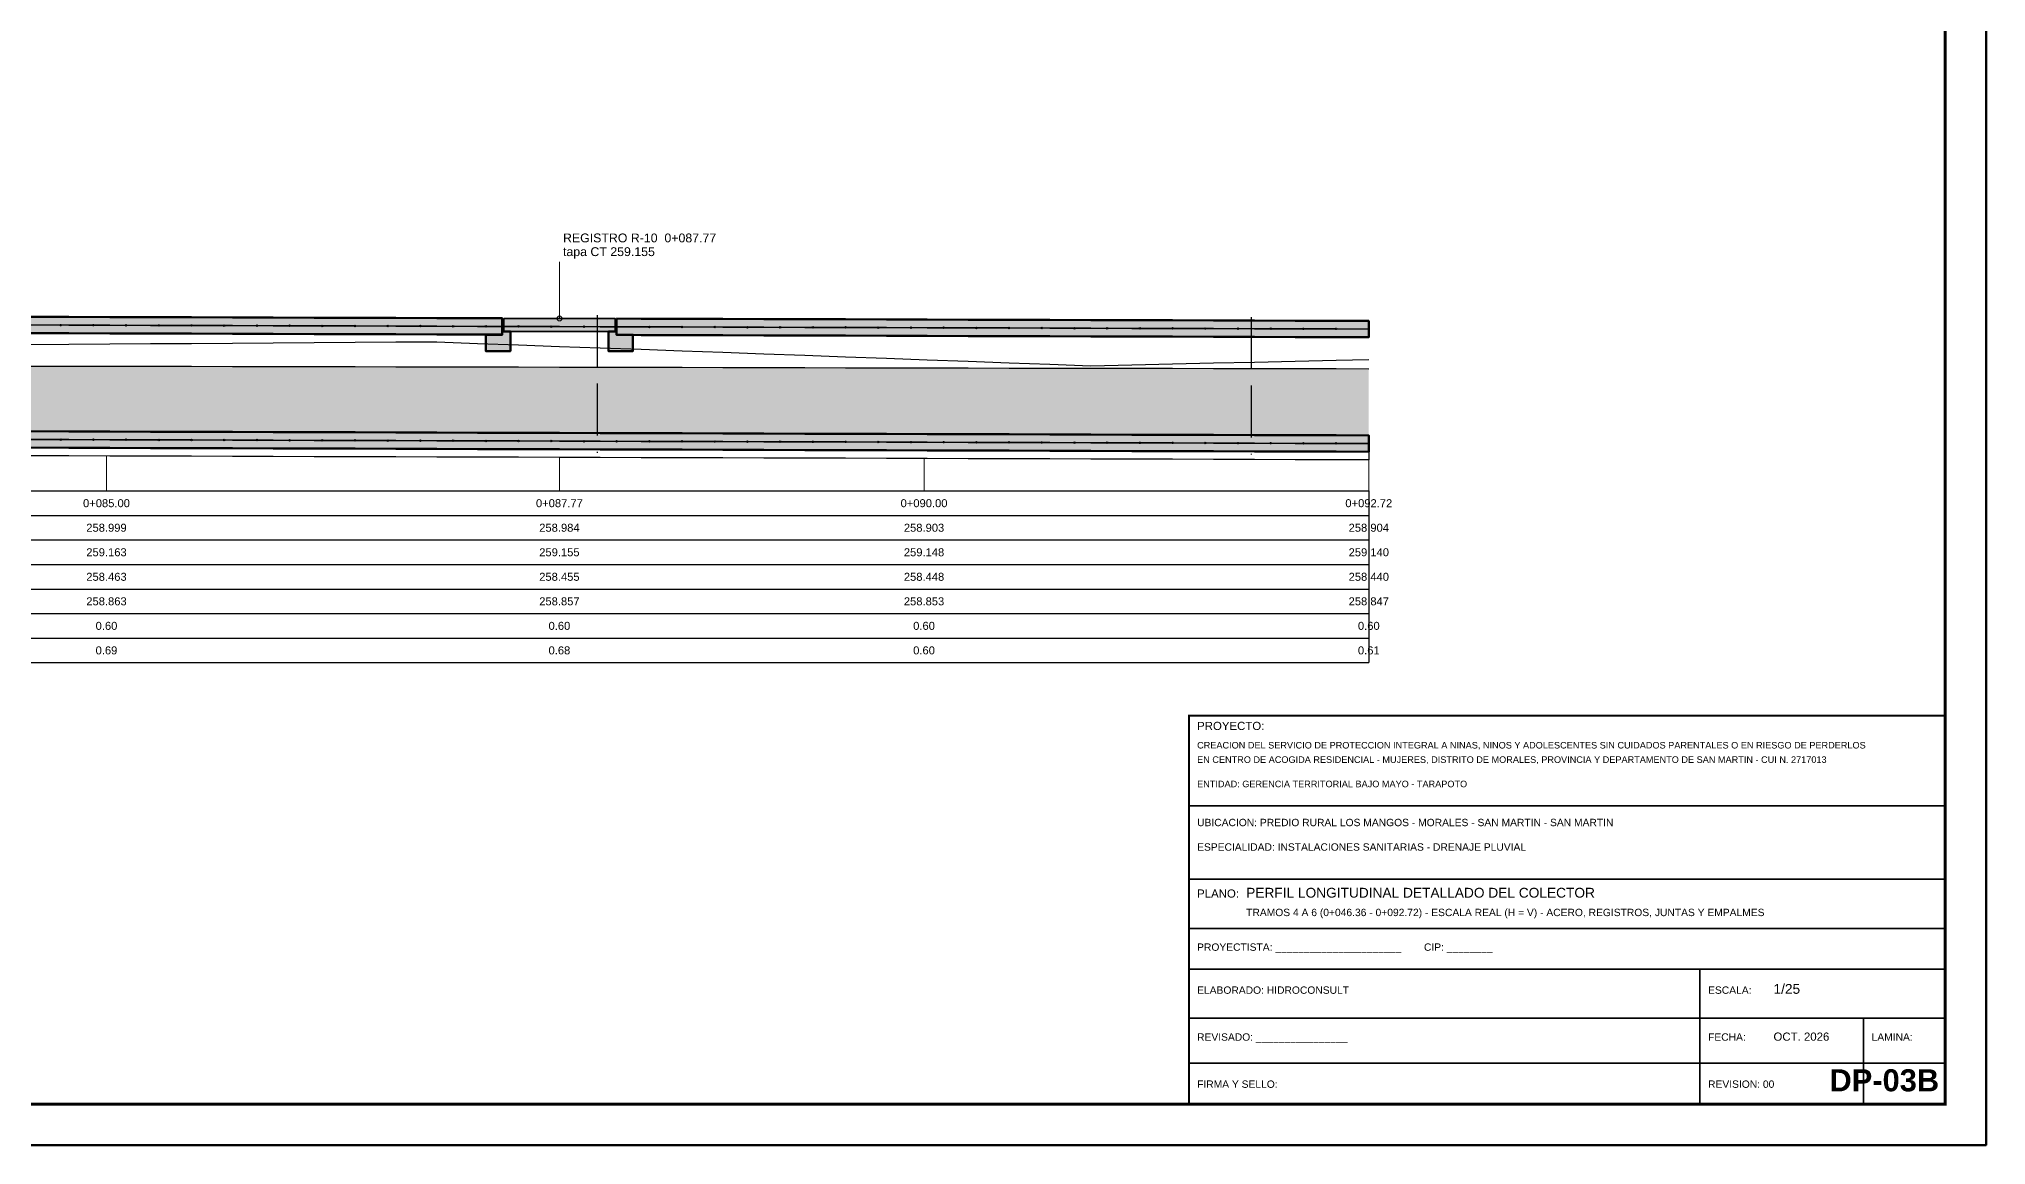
# Model space of a CAD drawing. Header units: metres. Extents: x -573 to 467, y -35 to 119.
# Drawn here: x 95.52 to 107.43, y 0 to 6.76 of the extents above; entities that cross this region are included whole.
import ezdxf
from ezdxf.enums import TextEntityAlignment as Align

# ---------------------------------------------------------------- set-up
doc = ezdxf.new("R2010")
doc.units = ezdxf.units.M
doc.header["$LTSCALE"] = 0.25
doc.linetypes.add('DASHED', pattern=[1.524, 1.27, -0.254])
for name, color, linetype, lineweight in [('ACERO-LONG', 5, 'CONTINUOUS', 35), ('AGUA', 150, 'DASHED', 25), ('CONCRETO', 250, 'CONTINUOUS', 50), ('GRILLA', 9, 'CONTINUOUS', 13), ('LLAMADAS', 30, 'CONTINUOUS', 18), ('MARCO', 7, 'CONTINUOUS', 50), ('REGISTRO', 32, 'CONTINUOUS', 35), ('ROTULO', 7, 'CONTINUOUS', 35), ('TITULOS', 160, 'CONTINUOUS', 35)]:
    doc.layers.add(name, color=color, linetype=linetype, lineweight=lineweight)
for name, color, linetype in [('ACERO-PUNTOS', 5, 'CONTINUOUS'), ('GUITARRA', 8, 'CONTINUOUS'), ('JUNTAS', 8, 'DASHED'), ('ROTULO-TEXTO', 7, 'CONTINUOUS'), ('SOLADO', 8, 'CONTINUOUS'), ('TERRENO-EXISTENTE', 8, 'DASHED'), ('TEXTOS', 7, 'CONTINUOUS')]:
    doc.layers.add(name, color=color, linetype=linetype)
for name, color, linetype, true_color in [('AGUA-RELLENO', 150, 'CONTINUOUS', 0xcde4f6), ('CONCRETO-ACHURADO', 8, 'CONTINUOUS', 0xe2e2e2), ('ISO-TAPA', 255, 'CONTINUOUS', 0xf8f4e6)]:
    doc.layers.add(name, color=color, linetype=linetype, true_color=true_color)
doc.styles.get("Standard").update_dxf_attribs({"font": 'arial.ttf'})
doc.styles.add('TITULOS', font='arialbd.ttf')

# ---------------------------------------------------------------- blocks, each defined once
blk = doc.blocks.new('ACERO-38')
at = {"layer": 'ACERO-PUNTOS'}
h = blk.add_hatch(color=5, dxfattribs=at)
h.dxf.hatch_style = 1
h.paths.add_polyline_path([(-0.00475, 0, 1), (0.00475, 0, 1)])
at = {"layer": 'ACERO-PUNTOS', "color": 5}
blk.add_circle((0, 0), 0.00475, dxfattribs=at)

msp = doc.modelspace()

# ---------------------------------------------------------------- hatches: boundary and pattern name
at = {"layer": 'AGUA-RELLENO', "true_color": 0xcde4f6}
h = msp.add_hatch(color=7, dxfattribs=at)
h.dxf.hatch_style = 1
h.paths.add_polyline_path([(88.2, 4.78), (88.45, 4.779), (88.7, 4.779), (88.95, 4.778), (89.2, 4.778), (89.35, 4.777), (89.45, 4.777), (89.7, 4.776), (89.95, 4.776), (90.2, 4.775), (90.45, 4.775), (90.7, 4.774), (90.95, 4.774), (91.2, 4.773), (91.45, 4.773), (91.7, 4.772), (91.95, 4.771), (92.2, 4.771), (92.45, 4.77), (92.7, 4.77), (92.95, 4.769), (93.2, 4.769), (93.45, 4.768), (93.7, 4.768), (93.95, 4.767), (94.2, 4.766), (94.45, 4.766), (94.7, 4.765), (94.95, 4.765), (95.2, 4.764), (95.45, 4.764), (95.7, 4.763), (95.95, 4.763), (96.2, 4.762), (96.45, 4.762), (96.7, 4.761), (96.95, 4.761), (97.2, 4.76), (97.45, 4.76), (97.7, 4.759), (97.95, 4.759), (98.2, 4.758), (98.45, 4.758), (98.7, 4.757), (98.95, 4.757), (99.2, 4.756), (99.45, 4.756), (99.7, 4.755), (99.95, 4.755), (100.2, 4.754), (100.45, 4.753), (100.7, 4.753), (100.95, 4.752), (101.2, 4.752), (101.45, 4.751), (101.7, 4.751), (101.95, 4.751), (102.2, 4.75), (102.45, 4.75), (102.7, 4.749), (102.95, 4.749), (103.2, 4.748), (103.45, 4.748), (103.65, 4.747), (103.65, 4.34), (103.45, 4.341), (103.2, 4.341), (102.95, 4.342), (102.7, 4.343), (102.45, 4.344), (102.2, 4.344), (101.95, 4.345), (101.7, 4.346), (101.45, 4.347), (101.2, 4.347), (100.95, 4.348), (100.7, 4.349), (100.45, 4.35), (100.2, 4.35), (99.95, 4.351), (99.7, 4.352), (99.45, 4.353), (99.2, 4.353), (98.95, 4.354), (98.7, 4.355), (98.45, 4.356), (98.2, 4.356), (97.95, 4.357), (97.7, 4.358), (97.45, 4.359), (97.2, 4.359), (96.95, 4.36), (96.7, 4.361), (96.45, 4.362), (96.2, 4.362), (95.95, 4.363), (95.7, 4.364), (95.45, 4.365), (95.2, 4.366), (94.95, 4.366), (94.7, 4.367), (94.45, 4.368), (94.2, 4.369), (93.95, 4.369), (93.7, 4.37), (93.45, 4.371), (93.2, 4.372), (92.95, 4.372), (92.7, 4.373), (92.45, 4.374), (92.2, 4.375), (91.95, 4.375), (91.7, 4.376), (91.45, 4.377), (91.2, 4.378), (90.95, 4.378), (90.7, 4.379), (90.45, 4.38), (90.2, 4.381), (89.95, 4.381), (89.7, 4.382), (89.45, 4.383), (89.35, 4.383), (89.2, 4.384), (88.95, 4.384), (88.7, 4.385), (88.45, 4.386), (88.2, 4.387)])
at = {"layer": 'CONCRETO-ACHURADO', "true_color": 0xe2e2e2}
h = msp.add_hatch(color=7, dxfattribs=at)
h.dxf.hatch_style = 1
h.paths.add_polyline_path([(89.7, 5.082), (89.95, 5.081), (90.2, 5.081), (90.45, 5.08), (90.7, 5.079), (90.95, 5.078), (91.2, 5.078), (91.45, 5.077), (91.7, 5.076), (91.95, 5.075), (92.2, 5.075), (92.45, 5.074), (92.7, 5.073), (92.95, 5.072), (93.2, 5.072), (93.45, 5.071), (93.7, 5.07), (93.95, 5.069), (94.2, 5.069), (94.45, 5.068), (94.7, 5.067), (94.95, 5.066), (95.2, 5.066), (95.45, 5.065), (95.7, 5.064), (95.95, 5.063), (96.2, 5.062), (96.45, 5.062), (96.7, 5.061), (96.95, 5.06), (97.2, 5.059), (97.45, 5.059), (97.7, 5.058), (97.95, 5.057), (98.2, 5.056), (98.35, 5.056), (98.35, 4.956), (98.2, 4.956), (97.95, 4.957), (97.7, 4.958), (97.45, 4.959), (97.2, 4.959), (96.95, 4.96), (96.7, 4.961), (96.45, 4.962), (96.2, 4.962), (95.95, 4.963), (95.7, 4.964), (95.45, 4.965), (95.2, 4.966), (94.95, 4.966), (94.7, 4.967), (94.45, 4.968), (94.2, 4.969), (93.95, 4.969), (93.7, 4.97), (93.45, 4.971), (93.2, 4.972), (92.95, 4.972), (92.7, 4.973), (92.45, 4.974), (92.2, 4.975), (91.95, 4.975), (91.7, 4.976), (91.45, 4.977), (91.2, 4.978), (90.95, 4.978), (90.7, 4.979), (90.45, 4.98), (90.2, 4.981), (89.95, 4.981), (89.7, 4.982)])
h = msp.add_hatch(color=7, dxfattribs=at)
h.dxf.hatch_style = 1
h.paths.add_polyline_path([(99.05, 5.054), (99.2, 5.053), (99.45, 5.053), (99.7, 5.052), (99.95, 5.051), (100.2, 5.05), (100.45, 5.05), (100.7, 5.049), (100.95, 5.048), (101.2, 5.047), (101.45, 5.047), (101.7, 5.046), (101.95, 5.045), (102.2, 5.044), (102.45, 5.044), (102.7, 5.043), (102.95, 5.042), (103.2, 5.041), (103.45, 5.041), (103.65, 5.04), (103.65, 4.94), (103.45, 4.941), (103.2, 4.941), (102.95, 4.942), (102.7, 4.943), (102.45, 4.944), (102.2, 4.944), (101.95, 4.945), (101.7, 4.946), (101.45, 4.947), (101.2, 4.947), (100.95, 4.948), (100.7, 4.949), (100.45, 4.95), (100.2, 4.95), (99.95, 4.951), (99.7, 4.952), (99.45, 4.953), (99.2, 4.953), (99.05, 4.954)])
h = msp.add_hatch(color=7, dxfattribs=at)
h.dxf.hatch_style = 1
h.paths.add_polyline_path([(98.4, 4.975), (98.35, 4.975), (98.35, 4.955), (98.25, 4.955), (98.25, 4.855), (98.4, 4.855)])
h = msp.add_hatch(color=7, dxfattribs=at)
h.dxf.hatch_style = 1
h.paths.add_polyline_path([(99, 4.975), (99.05, 4.975), (99.05, 4.955), (99.15, 4.955), (99.15, 4.855), (99, 4.855)])
h = msp.add_hatch(color=7, dxfattribs=at)
h.dxf.hatch_style = 1
h.paths.add_polyline_path([(89.35, 4.383), (89.45, 4.383), (89.7, 4.382), (89.95, 4.381), (90.2, 4.381), (90.45, 4.38), (90.7, 4.379), (90.95, 4.378), (91.2, 4.378), (91.45, 4.377), (91.7, 4.376), (91.95, 4.375), (92.2, 4.375), (92.45, 4.374), (92.7, 4.373), (92.95, 4.372), (93.2, 4.372), (93.45, 4.371), (93.7, 4.37), (93.95, 4.369), (94.2, 4.369), (94.45, 4.368), (94.7, 4.367), (94.95, 4.366), (95.2, 4.366), (95.45, 4.365), (95.7, 4.364), (95.95, 4.363), (96.2, 4.362), (96.45, 4.362), (96.7, 4.361), (96.95, 4.36), (97.2, 4.359), (97.45, 4.359), (97.7, 4.358), (97.95, 4.357), (98.2, 4.356), (98.45, 4.356), (98.7, 4.355), (98.95, 4.354), (99.2, 4.353), (99.45, 4.353), (99.7, 4.352), (99.95, 4.351), (100.2, 4.35), (100.45, 4.35), (100.7, 4.349), (100.95, 4.348), (101.2, 4.347), (101.45, 4.347), (101.7, 4.346), (101.95, 4.345), (102.2, 4.344), (102.45, 4.344), (102.7, 4.343), (102.95, 4.342), (103.2, 4.341), (103.45, 4.341), (103.65, 4.34), (103.65, 4.24), (103.45, 4.241), (103.2, 4.241), (102.95, 4.242), (102.7, 4.243), (102.45, 4.244), (102.2, 4.244), (101.95, 4.245), (101.7, 4.246), (101.45, 4.247), (101.2, 4.247), (100.95, 4.248), (100.7, 4.249), (100.45, 4.25), (100.2, 4.25), (99.95, 4.251), (99.7, 4.252), (99.45, 4.253), (99.2, 4.253), (98.95, 4.254), (98.7, 4.255), (98.45, 4.256), (98.2, 4.256), (97.95, 4.257), (97.7, 4.258), (97.45, 4.259), (97.2, 4.259), (96.95, 4.26), (96.7, 4.261), (96.45, 4.262), (96.2, 4.262), (95.95, 4.263), (95.7, 4.264), (95.45, 4.265), (95.2, 4.266), (94.95, 4.266), (94.7, 4.267), (94.45, 4.268), (94.2, 4.269), (93.95, 4.269), (93.7, 4.27), (93.45, 4.271), (93.2, 4.272), (92.95, 4.272), (92.7, 4.273), (92.45, 4.274), (92.2, 4.275), (91.95, 4.275), (91.7, 4.276), (91.45, 4.277), (91.2, 4.278), (90.95, 4.278), (90.7, 4.279), (90.45, 4.28), (90.2, 4.281), (89.95, 4.281), (89.7, 4.282), (89.45, 4.283), (89.35, 4.283)])
at = {"layer": 'ISO-TAPA', "true_color": 0xf8f4e6}
h = msp.add_hatch(color=7, dxfattribs=at)
h.dxf.hatch_style = 1
h.paths.add_polyline_path([(98.36, 5.055), (99.04, 5.055), (99.04, 4.975), (98.36, 4.975)])

# ---------------------------------------------------------------- linework, layer by layer
at = {"layer": 'ACERO-LONG'}
for points in [[(95.45, 5.015), (95.7, 5.014), (95.95, 5.013), (96.2, 5.012), (96.45, 5.012), (96.7, 5.011), (96.95, 5.01), (97.2, 5.009), (97.45, 5.009), (97.7, 5.008), (97.95, 5.007), (98.2, 5.006), (98.45, 5.006), (98.7, 5.005), (98.95, 5.004), (99.2, 5.003), (99.45, 5.003), (99.7, 5.002), (99.95, 5.001), (100.2, 5), (100.45, 5), (100.7, 4.999), (100.95, 4.998), (101.2, 4.997), (101.45, 4.997), (101.7, 4.996), (101.95, 4.995), (102.2, 4.994), (102.45, 4.994), (102.7, 4.993), (102.95, 4.992), (103.2, 4.991), (103.45, 4.991), (103.65, 4.99)], [(95.45, 4.315), (95.7, 4.314), (95.95, 4.313), (96.2, 4.312), (96.45, 4.312), (96.7, 4.311), (96.95, 4.31), (97.2, 4.309), (97.45, 4.309), (97.7, 4.308), (97.95, 4.307), (98.2, 4.306), (98.45, 4.306), (98.7, 4.305), (98.95, 4.304), (99.2, 4.303), (99.45, 4.303), (99.7, 4.302), (99.95, 4.301), (100.2, 4.3), (100.45, 4.3), (100.7, 4.299), (100.95, 4.298), (101.2, 4.297), (101.45, 4.297), (101.7, 4.296), (101.95, 4.295), (102.2, 4.294), (102.45, 4.294), (102.7, 4.293), (102.95, 4.292), (103.2, 4.291), (103.45, 4.291), (103.65, 4.29)]]:
    msp.add_lwpolyline(points, dxfattribs=at)
at = {"layer": 'AGUA'}
msp.add_lwpolyline([(95.45, 4.764), (95.7, 4.763), (95.95, 4.763), (96.2, 4.762), (96.45, 4.762), (96.7, 4.761), (96.95, 4.761), (97.2, 4.76), (97.45, 4.76), (97.7, 4.759), (97.95, 4.759), (98.2, 4.758), (98.45, 4.758), (98.7, 4.757), (98.95, 4.757), (99.2, 4.756), (99.45, 4.756), (99.7, 4.755), (99.95, 4.755), (100.2, 4.754), (100.45, 4.753), (100.7, 4.753), (100.95, 4.752), (101.2, 4.752), (101.45, 4.751), (101.7, 4.751), (101.95, 4.751), (102.2, 4.75), (102.45, 4.75), (102.7, 4.749), (102.95, 4.749), (103.2, 4.748), (103.45, 4.748), (103.65, 4.747)], dxfattribs=at)
at = {"layer": 'CONCRETO'}
for points in [[(95.45, 5.065), (95.7, 5.064), (95.95, 5.063), (96.2, 5.062), (96.45, 5.062), (96.7, 5.061), (96.95, 5.06), (97.2, 5.059), (97.45, 5.059), (97.7, 5.058), (97.95, 5.057), (98.2, 5.056), (98.35, 5.056), (98.35, 4.956), (98.2, 4.956), (97.95, 4.957), (97.7, 4.958), (97.45, 4.959), (97.2, 4.959), (96.95, 4.96), (96.7, 4.961), (96.45, 4.962), (96.2, 4.962), (95.95, 4.963), (95.7, 4.964), (95.45, 4.965)], [(95.45, 4.365), (95.7, 4.364), (95.95, 4.363), (96.2, 4.362), (96.45, 4.362), (96.7, 4.361), (96.95, 4.36), (97.2, 4.359), (97.45, 4.359), (97.7, 4.358), (97.95, 4.357), (98.2, 4.356), (98.45, 4.356), (98.7, 4.355), (98.95, 4.354), (99.2, 4.353), (99.45, 4.353), (99.7, 4.352), (99.95, 4.351), (100.2, 4.35), (100.45, 4.35), (100.7, 4.349), (100.95, 4.348), (101.2, 4.347), (101.45, 4.347), (101.7, 4.346), (101.95, 4.345), (102.2, 4.344), (102.45, 4.344), (102.7, 4.343), (102.95, 4.342), (103.2, 4.341), (103.45, 4.341), (103.65, 4.34), (103.65, 4.24), (103.45, 4.241), (103.2, 4.241), (102.95, 4.242), (102.7, 4.243), (102.45, 4.244), (102.2, 4.244), (101.95, 4.245), (101.7, 4.246), (101.45, 4.247), (101.2, 4.247), (100.95, 4.248), (100.7, 4.249), (100.45, 4.25), (100.2, 4.25), (99.95, 4.251), (99.7, 4.252), (99.45, 4.253), (99.2, 4.253), (98.95, 4.254), (98.7, 4.255), (98.45, 4.256), (98.2, 4.256), (97.95, 4.257), (97.7, 4.258), (97.45, 4.259), (97.2, 4.259), (96.95, 4.26), (96.7, 4.261), (96.45, 4.262), (96.2, 4.262), (95.95, 4.263), (95.7, 4.264), (95.45, 4.265)]]:
    msp.add_lwpolyline(points, dxfattribs=at)
for points in [[(99.05, 5.054), (99.2, 5.053), (99.45, 5.053), (99.7, 5.052), (99.95, 5.051), (100.2, 5.05), (100.45, 5.05), (100.7, 5.049), (100.95, 5.048), (101.2, 5.047), (101.45, 5.047), (101.7, 5.046), (101.95, 5.045), (102.2, 5.044), (102.45, 5.044), (102.7, 5.043), (102.95, 5.042), (103.2, 5.041), (103.45, 5.041), (103.65, 5.04), (103.65, 4.94), (103.45, 4.941), (103.2, 4.941), (102.95, 4.942), (102.7, 4.943), (102.45, 4.944), (102.2, 4.944), (101.95, 4.945), (101.7, 4.946), (101.45, 4.947), (101.2, 4.947), (100.95, 4.948), (100.7, 4.949), (100.45, 4.95), (100.2, 4.95), (99.95, 4.951), (99.7, 4.952), (99.45, 4.953), (99.2, 4.953), (99.05, 4.954)], [(98.4, 4.975), (98.35, 4.975), (98.35, 4.955), (98.25, 4.955), (98.25, 4.855), (98.4, 4.855)], [(99, 4.975), (99.05, 4.975), (99.05, 4.955), (99.15, 4.955), (99.15, 4.855), (99, 4.855)]]:
    msp.add_lwpolyline(points, close=True, dxfattribs=at)
at = {"layer": 'GRILLA'}
for p, q in [((95.93, 4), (95.93, 4.213)), ((98.7, 4), (98.7, 4.205)), ((100.93, 4), (100.93, 4.198)), ((103.65, 4), (103.65, 4.19))]:
    msp.add_line(p, q, dxfattribs=at)
at = {"layer": 'GUITARRA'}
for p, q in [((87.1, 4), (103.65, 4)), ((103.65, 4), (103.65, 2.95)), ((87.1, 3.85), (103.65, 3.85)), ((87.1, 3.7), (103.65, 3.7)), ((87.1, 3.55), (103.65, 3.55)), ((87.1, 3.4), (103.65, 3.4)), ((87.1, 3.25), (103.65, 3.25)), ((87.1, 3.1), (103.65, 3.1)), ((87.1, 2.95), (103.65, 2.95))]:
    msp.add_line(p, q, dxfattribs=at)
at = {"layer": 'JUNTAS'}
for p, q in [((98.93, 5.074), (98.93, 4.234)), ((102.93, 5.062), (102.93, 4.222))]:
    msp.add_line(p, q, dxfattribs=at)
at = {"layer": 'LLAMADAS'}
msp.add_line((98.7, 5.055), (98.7, 5.4), dxfattribs=at)
msp.add_circle((98.7, 5.055), 0.015, dxfattribs=at)
at = {"layer": 'MARCO'}
msp.add_lwpolyline([(86.4, 0), (107.425, 0), (107.425, 14.85), (86.4, 14.85)], close=True, dxfattribs=at)
at = {"layer": 'MARCO', "const_width": 0.02}
msp.add_lwpolyline([(87.025, 0.25), (107.175, 0.25), (107.175, 14.6), (87.025, 14.6)], close=True, dxfattribs=at)
at = {"layer": 'REGISTRO'}
msp.add_lwpolyline([(98.36, 5.055), (99.04, 5.055), (99.04, 4.975), (98.36, 4.975)], close=True, dxfattribs=at)
at = {"layer": 'ROTULO'}
for p, q in [((102.55, 2.075), (107.175, 2.075)), ((102.55, 1.625), (107.175, 1.625)), ((102.55, 1.325), (107.175, 1.325)), ((102.55, 1.075), (107.175, 1.075)), ((105.675, 1.075), (105.675, 0.25)), ((102.55, 0.775), (107.175, 0.775)), ((106.675, 0.775), (106.675, 0.25)), ((102.55, 0.5), (107.175, 0.5))]:
    msp.add_line(p, q, dxfattribs=at)
at = {"layer": 'ROTULO', "const_width": 0.0125}
msp.add_lwpolyline([(102.55, 0.25), (107.175, 0.25), (107.175, 2.625), (102.55, 2.625)], close=True, dxfattribs=at)
at = {"layer": 'SOLADO'}
msp.add_lwpolyline([(95.45, 4.265), (95.7, 4.264), (95.95, 4.263), (96.2, 4.262), (96.45, 4.262), (96.7, 4.261), (96.95, 4.26), (97.2, 4.259), (97.45, 4.259), (97.7, 4.258), (97.95, 4.257), (98.2, 4.256), (98.45, 4.256), (98.7, 4.255), (98.95, 4.254), (99.2, 4.253), (99.45, 4.253), (99.7, 4.252), (99.95, 4.251), (100.2, 4.25), (100.45, 4.25), (100.7, 4.249), (100.95, 4.248), (101.2, 4.247), (101.45, 4.247), (101.7, 4.246), (101.95, 4.245), (102.2, 4.244), (102.45, 4.244), (102.7, 4.243), (102.95, 4.242), (103.2, 4.241), (103.45, 4.241), (103.65, 4.24), (103.65, 4.19), (103.45, 4.191), (103.2, 4.191), (102.95, 4.192), (102.7, 4.193), (102.45, 4.194), (102.2, 4.194), (101.95, 4.195), (101.7, 4.196), (101.45, 4.197), (101.2, 4.197), (100.95, 4.198), (100.7, 4.199), (100.45, 4.2), (100.2, 4.2), (99.95, 4.201), (99.7, 4.202), (99.45, 4.203), (99.2, 4.203), (98.95, 4.204), (98.7, 4.205), (98.45, 4.206), (98.2, 4.206), (97.95, 4.207), (97.7, 4.208), (97.45, 4.209), (97.2, 4.209), (96.95, 4.21), (96.7, 4.211), (96.45, 4.212), (96.2, 4.212), (95.95, 4.213), (95.7, 4.214), (95.45, 4.215)], dxfattribs=at)
at = {"layer": 'TERRENO-EXISTENTE'}
msp.add_lwpolyline([(95.45, 4.896), (95.7, 4.898), (95.95, 4.899), (96.2, 4.901), (96.45, 4.902), (96.7, 4.904), (96.95, 4.906), (97.2, 4.907), (97.45, 4.909), (97.7, 4.911), (97.95, 4.911), (98.2, 4.902), (98.45, 4.893), (98.7, 4.884), (98.95, 4.875), (99.2, 4.866), (99.45, 4.857), (99.7, 4.848), (99.95, 4.839), (100.2, 4.83), (100.45, 4.821), (100.7, 4.812), (100.95, 4.802), (101.2, 4.793), (101.45, 4.784), (101.7, 4.775), (101.95, 4.766), (102.2, 4.772), (102.45, 4.777), (102.7, 4.783), (102.95, 4.788), (103.2, 4.794), (103.45, 4.799), (103.65, 4.804)], dxfattribs=at)

# ---------------------------------------------------------------- block references
for p in [(95.65, 5.014), (95.85, 5.014), (96.05, 5.013), (96.25, 5.012), (96.45, 5.012), (96.65, 5.011), (96.85, 5.011), (97.05, 5.01), (97.25, 5.009), (97.45, 5.009), (97.65, 5.008), (97.85, 5.008), (98.05, 5.007), (98.25, 5.006), (98.45, 5.006), (98.65, 5.005), (98.85, 5.004), (99.05, 5.004), (99.25, 5.003), (99.45, 5.003), (99.65, 5.002), (99.85, 5.001), (100.05, 5.001), (100.25, 5), (100.45, 5), (100.65, 4.999), (100.85, 4.998), (101.05, 4.998), (101.25, 4.997), (101.45, 4.997), (101.65, 4.996), (101.85, 4.995), (102.05, 4.995), (102.25, 4.994), (102.45, 4.994), (102.65, 4.993), (102.85, 4.992), (103.05, 4.992), (103.25, 4.991), (103.45, 4.991), (95.65, 4.314), (95.85, 4.314), (96.05, 4.313), (96.25, 4.312), (96.45, 4.312), (96.65, 4.311), (96.85, 4.311), (97.05, 4.31), (97.25, 4.309), (97.45, 4.309), (97.65, 4.308), (97.85, 4.308), (98.05, 4.307), (98.25, 4.306), (98.45, 4.306), (98.65, 4.305), (98.85, 4.304), (99.05, 4.304), (99.25, 4.303), (99.45, 4.303), (99.65, 4.302), (99.85, 4.301), (100.05, 4.301), (100.25, 4.3), (100.45, 4.3), (100.65, 4.299), (100.85, 4.298), (101.05, 4.298), (101.25, 4.297), (101.45, 4.297), (101.65, 4.296), (101.85, 4.295), (102.05, 4.295), (102.25, 4.294), (102.45, 4.294), (102.65, 4.293), (102.85, 4.292), (103.05, 4.292), (103.25, 4.291), (103.45, 4.291)]:
    msp.add_blockref('ACERO-38', p)

# ---------------------------------------------------------------- texts
at = {"layer": 'ROTULO-TEXTO'}
for s, height, p in [('PROYECTO:', 0.05, (102.6, 2.538)), ('CREACION DEL SERVICIO DE PROTECCION INTEGRAL A NINAS, NINOS Y ADOLESCENTES SIN CUIDADOS PARENTALES O EN RIESGO DE PERDERLOS', 0.04, (102.6, 2.425)), ('EN CENTRO DE ACOGIDA RESIDENCIAL - MUJERES, DISTRITO DE MORALES, PROVINCIA Y DEPARTAMENTO DE SAN MARTIN - CUI N. 2717013', 0.04, (102.6, 2.337)), ('ENTIDAD: GERENCIA TERRITORIAL BAJO MAYO - TARAPOTO', 0.04, (102.6, 2.188)), ('UBICACION: PREDIO RURAL LOS MANGOS - MORALES - SAN MARTIN - SAN MARTIN', 0.045, (102.6, 1.95)), ('ESPECIALIDAD: INSTALACIONES SANITARIAS - DRENAJE PLUVIAL', 0.045, (102.6, 1.8)), ('PLANO:', 0.05, (102.6, 1.513)), ('PERFIL LONGITUDINAL DETALLADO DEL COLECTOR', 0.06, (102.9, 1.513)), ('TRAMOS 4 A 6 (0+046.36 - 0+092.72) - ESCALA REAL (H = V) - ACERO, REGISTROS, JUNTAS Y EMPALMES', 0.045, (102.9, 1.4)), ('PROYECTISTA: ______________________        CIP: ________', 0.045, (102.6, 1.188)), ('ELABORADO: HIDROCONSULT', 0.045, (102.6, 0.925)), ('ESCALA:', 0.045, (105.725, 0.925)), ('1/25', 0.06, (106.125, 0.925)), ('REVISADO: ________________', 0.045, (102.6, 0.638)), ('FECHA:', 0.045, (105.725, 0.638)), ('OCT. 2026', 0.05, (106.125, 0.638)), ('LAMINA:', 0.045, (106.725, 0.638)), ('FIRMA Y SELLO:', 0.045, (102.6, 0.35)), ('REVISION: 00', 0.045, (105.725, 0.35))]:
    msp.add_text(s, height=height, dxfattribs=at).set_placement(p)
at = {"layer": 'TEXTOS', "color": 7}
for s, p in [('tapa CT 259.155', (98.722, 5.42)), ('REGISTRO R-10  0+087.77', (98.722, 5.504))]:
    msp.add_text(s, height=0.054, dxfattribs=at).set_placement(p, align=Align.BOTTOM_LEFT)
at = {"layer": 'TEXTOS'}
for s, p in [('0+085.00', (95.93, 3.925)), ('0+087.77', (98.7, 3.925)), ('0+090.00', (100.93, 3.925)), ('0+092.72', (103.65, 3.925)), ('258.999', (95.93, 3.775)), ('258.984', (98.7, 3.775)), ('258.903', (100.93, 3.775)), ('258.904', (103.65, 3.775)), ('259.163', (95.93, 3.625)), ('259.155', (98.7, 3.625)), ('259.148', (100.93, 3.625)), ('259.140', (103.65, 3.625)), ('258.463', (95.93, 3.475)), ('258.455', (98.7, 3.475)), ('258.448', (100.93, 3.475)), ('258.440', (103.65, 3.475)), ('258.863', (95.93, 3.325)), ('258.857', (98.7, 3.325)), ('258.853', (100.93, 3.325)), ('258.847', (103.65, 3.325)), ('0.60', (95.93, 3.175)), ('0.60', (98.7, 3.175)), ('0.60', (100.93, 3.175)), ('0.60', (103.65, 3.175)), ('0.69', (95.93, 3.025)), ('0.68', (98.7, 3.025)), ('0.60', (100.93, 3.025)), ('0.61', (103.65, 3.025))]:
    msp.add_text(s, height=0.0489, dxfattribs=at).set_placement(p, align=Align.MIDDLE_CENTER)
at = {"layer": 'TITULOS', "style": 'TITULOS'}
msp.add_text('DP-03B', height=0.135, dxfattribs=at).set_placement((107.138, 0.288), align=Align.BOTTOM_RIGHT)

doc.saveas('drawing.dxf')
